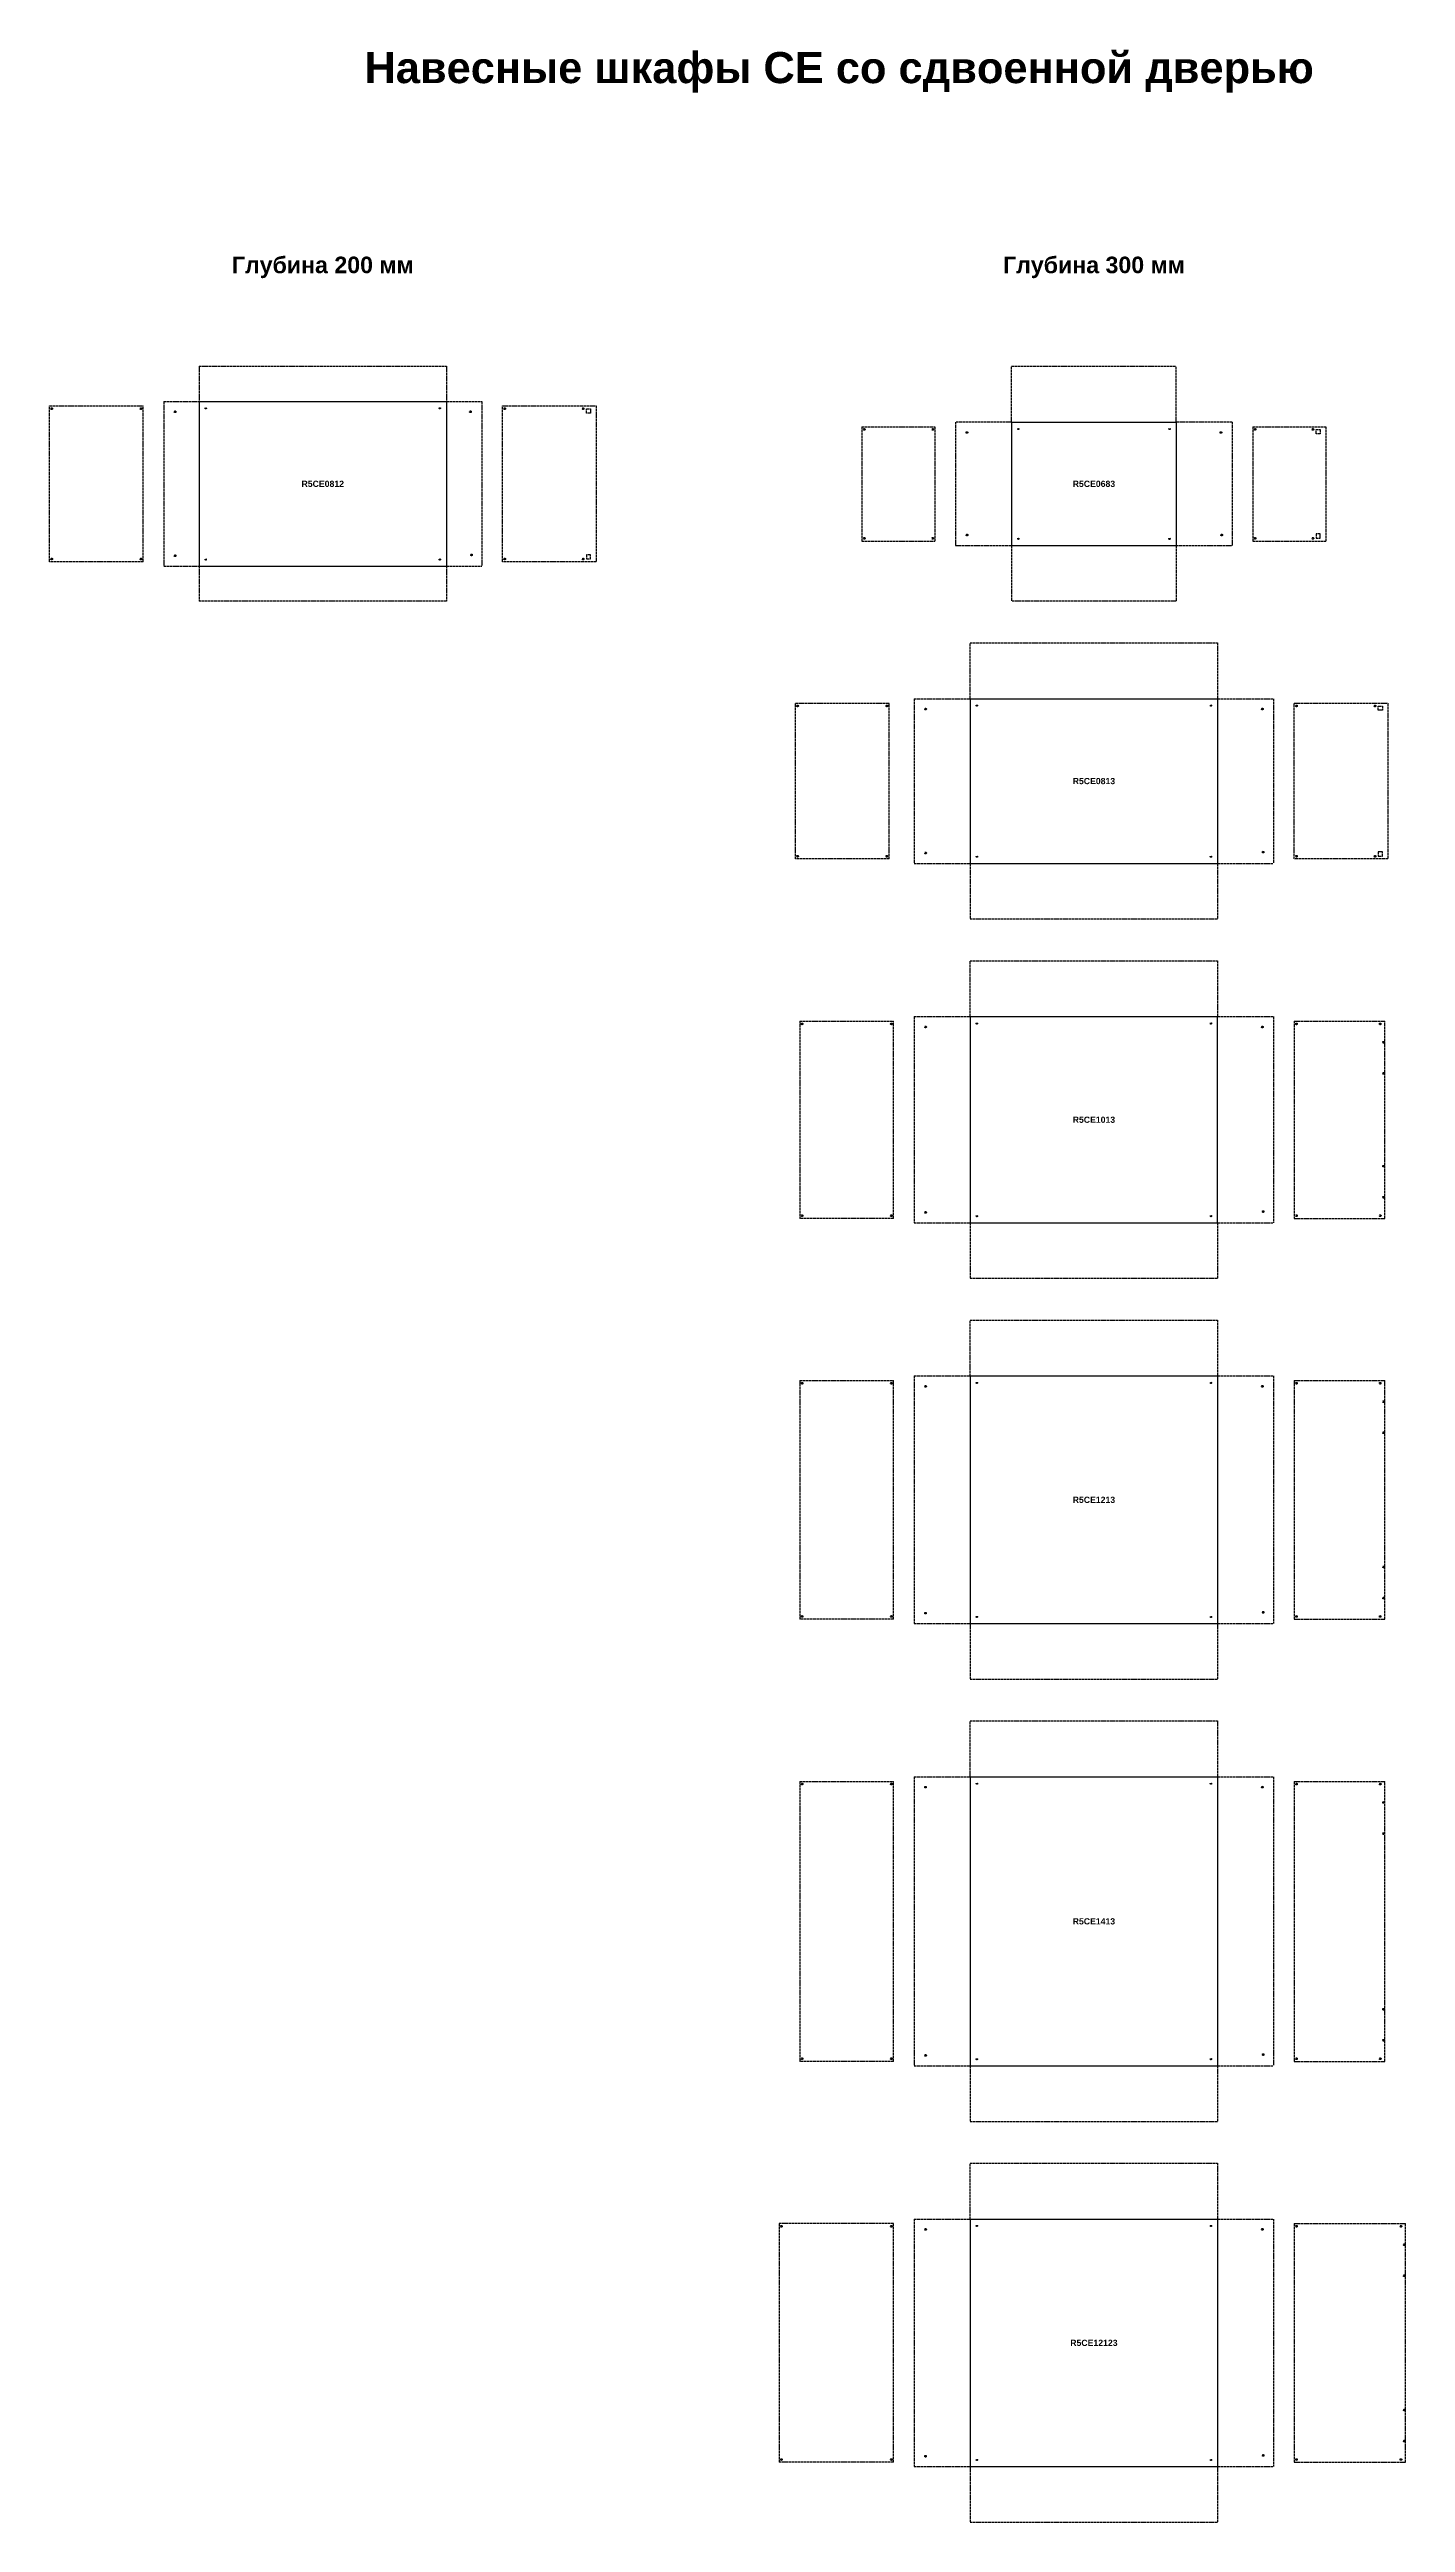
# Model space of a CAD drawing. Header units: millimetres. Extents: x 2534 to 26841, y -1711 to 16753.
# Drawn here: x 20295 to 26841, y 4718 to 16657 of the extents above; entities that cross this region are included whole.
import ezdxf

# ---------------------------------------------------------------- set-up
doc = ezdxf.new("R2010")
doc.units = ezdxf.units.MM
doc.linetypes.add('ACAD_ISO02W100', pattern=[15, 12, -3])
doc.styles.get("Standard").update_dxf_attribs({"font": 'arial.ttf'})

# ---------------------------------------------------------------- blocks, each defined once
blk = doc.blocks.new('A$C11C00261')
at = {"linetype": 'ACAD_ISO02W100', "lineweight": 30}
for p, q in [((0, 20), (20, 20)), ((0, 0), (0, 20)), ((20, 0), (0, 0)), ((20, 20), (20, 0))]:
    blk.add_line(p, q, dxfattribs=at)

msp = doc.modelspace()

# ---------------------------------------------------------------- linework, layer by layer
at = {"linetype": 'ACAD_ISO02W100', "lineweight": 30}
for p, q in [((21017, 15128), (21017, 14958)), ((21017, 15128), (22212, 15128)), ((22212, 15128), (22212, 14958)), ((24939, 15128), (25734, 15128)), ((24939, 14858), (24939, 15128)), ((25734, 14858), (25734, 15128)), ((20295, 14936), (20747, 14936)), ((20295, 14184), (20295, 14936)), ((20747, 14184), (20747, 14936)), ((20847, 14958), (20847, 14163)), ((20847, 14958), (21017, 14958)), ((22212, 14958), (22382, 14958)), ((22382, 14958), (22382, 14163)), ((22482, 14936), (22934, 14936)), ((22482, 14184), (22482, 14936)), ((22934, 14936), (22934, 14184)), ((24217, 14836), (24217, 14284)), ((24217, 14836), (24569, 14836)), ((24569, 14836), (24569, 14284)), ((24669, 14858), (24669, 14263)), ((24939, 14858), (24669, 14858)), ((26004, 14858), (25734, 14858)), ((26004, 14858), (26004, 14263)), ((26104, 14836), (26104, 14284)), ((26104, 14836), (26456, 14836)), ((26456, 14836), (26456, 14284)), ((24217, 14284), (24569, 14284)), ((24669, 14263), (24939, 14263)), ((24939, 14263), (24939, 13993)), ((25734, 14263), (26004, 14263)), ((25734, 14263), (25734, 13993)), ((26104, 14284), (26456, 14284)), ((20747, 14184), (20295, 14184)), ((20847, 14163), (21017, 14163)), ((21017, 14163), (21017, 13993)), ((22212, 14163), (22382, 14163)), ((22212, 14163), (22212, 13993)), ((22934, 14184), (22482, 14184)), ((22212, 13993), (21017, 13993)), ((25734, 13993), (24939, 13993)), ((24739, 13793), (25934, 13793)), ((24739, 13523), (24739, 13793)), ((25934, 13793), (25934, 13523)), ((23896, 13501), (24348, 13501)), ((23896, 12749), (23896, 13501)), ((24348, 12749), (24348, 13501)), ((24469, 13523), (24469, 12728)), ((24469, 13523), (24739, 13523)), ((25934, 13523), (26204, 13523)), ((26204, 13523), (26204, 12728)), ((26304, 13501), (26756, 13501)), ((26304, 12749), (26304, 13501)), ((26756, 13501), (26756, 12749)), ((24348, 12749), (23896, 12749)), ((24469, 12728), (24739, 12728)), ((24739, 12728), (24739, 12458)), ((25934, 12728), (26204, 12728)), ((25934, 12728), (25934, 12458)), ((26756, 12749), (26304, 12749)), ((25934, 12458), (24739, 12458)), ((24739, 12258), (25934, 12258)), ((24739, 11988), (24739, 12258)), ((25934, 12258), (25934, 11988)), ((23917, 11966), (24369, 11966)), ((23917, 11966), (23917, 11014)), ((24369, 11014), (24369, 11966)), ((24469, 11988), (24469, 10993)), ((24469, 11988), (24739, 11988)), ((25934, 11988), (26204, 11988)), ((26204, 11988), (26204, 10993)), ((26304, 11966), (26304, 11014)), ((26304, 11966), (26741, 11966)), ((26741, 11014), (26741, 11966)), ((24369, 11014), (23917, 11014)), ((24469, 10993), (24739, 10993)), ((24739, 10993), (24739, 10723)), ((25934, 10993), (26204, 10993)), ((25934, 10993), (25934, 10723)), ((26304, 11014), (26741, 11014)), ((25934, 10723), (24739, 10723)), ((24739, 10523), (25934, 10523)), ((24739, 10253), (24739, 10523)), ((25934, 10523), (25934, 10253)), ((23917, 10231), (24369, 10231)), ((23917, 10231), (23917, 9079)), ((24369, 9079), (24369, 10231)), ((24469, 10253), (24469, 9058)), ((24469, 10253), (24739, 10253)), ((25934, 10253), (26204, 10253)), ((26204, 10253), (26204, 9058)), ((26304, 10231), (26741, 10231)), ((26304, 10231), (26304, 9079)), ((26741, 9079), (26741, 10231)), ((24369, 9079), (23917, 9079)), ((26304, 9079), (26741, 9079)), ((24469, 9058), (24739, 9058)), ((24739, 9058), (24739, 8788)), ((25934, 9058), (26204, 9058)), ((25934, 9058), (25934, 8788)), ((25934, 8788), (24739, 8788)), ((24739, 8588), (25934, 8588)), ((24739, 8318), (24739, 8588)), ((25934, 8588), (25934, 8318)), ((23917, 8296), (24369, 8296)), ((23917, 8296), (23917, 6944)), ((24369, 6944), (24369, 8296)), ((24469, 8318), (24469, 6923)), ((24469, 8318), (24739, 8318)), ((25934, 8318), (26204, 8318)), ((26204, 8318), (26204, 6923)), ((26304, 8296), (26741, 8296)), ((26304, 8296), (26304, 6944)), ((26741, 6944), (26741, 8296)), ((24369, 6944), (23917, 6944)), ((26304, 6944), (26741, 6944)), ((24469, 6923), (24739, 6923)), ((24739, 6923), (24739, 6653)), ((25934, 6923), (26204, 6923)), ((25934, 6923), (25934, 6653)), ((25934, 6653), (24739, 6653)), ((24739, 6453), (25934, 6453)), ((24739, 6183), (24739, 6453)), ((25934, 6453), (25934, 6183)), ((23817, 6161), (23817, 5009)), ((24369, 6161), (23817, 6161)), ((24369, 5009), (24369, 6161)), ((24469, 6183), (24469, 4988)), ((24469, 6183), (24739, 6183)), ((25934, 6183), (26204, 6183)), ((26204, 6183), (26204, 4988)), ((26304, 6161), (26304, 5009)), ((26304, 6161), (26841, 6161)), ((26841, 5009), (26841, 6161)), ((24369, 5009), (23817, 5009)), ((24469, 4988), (24739, 4988)), ((24739, 4988), (24739, 4718)), ((25934, 4988), (26204, 4988)), ((25934, 4988), (25934, 4718)), ((26304, 5009), (26841, 5009)), ((25934, 4718), (24739, 4718))]:
    msp.add_line(p, q, dxfattribs=at)
at = {"lineweight": 30}
for p, q in [((21017, 14958), (21017, 14163)), ((21017, 14958), (22212, 14958)), ((22212, 14958), (22212, 14163)), ((24939, 14858), (25734, 14858)), ((24939, 14858), (24939, 14263)), ((25734, 14858), (25734, 14263)), ((24939, 14263), (25734, 14263)), ((21017, 14163), (22212, 14163)), ((24739, 13523), (24739, 12728)), ((24739, 13523), (25934, 13523)), ((25934, 13523), (25934, 12728)), ((24739, 12728), (25934, 12728)), ((24739, 11988), (24739, 10993)), ((24739, 11988), (25934, 11988)), ((25934, 10993), (25934, 11988)), ((24739, 10993), (25934, 10993)), ((24739, 10253), (24739, 9058)), ((24739, 10253), (25934, 10253)), ((25934, 10253), (25934, 9058)), ((24739, 9058), (25934, 9058)), ((24739, 8318), (24739, 6923)), ((24739, 8318), (25934, 8318)), ((25934, 8318), (25934, 6923)), ((24739, 6923), (25934, 6923)), ((24739, 6183), (24739, 4988)), ((24739, 6183), (25934, 6183)), ((25934, 6183), (25934, 4988)), ((24739, 4988), (25934, 4988))]:
    msp.add_line(p, q, dxfattribs=at)
at = {"linetype": 'ACAD_ISO02W100', "lineweight": 30}
for centre, radius in [((20305, 14923), 4), ((20736, 14923), 4), ((21049, 14925), 3), ((22179, 14925), 3), ((22492, 14923), 4), ((22871, 14923), 4), ((20901, 14908), 4), ((22327, 14908), 4), ((24228, 14823), 4), ((24559, 14823), 4), ((24724, 14808), 4), ((24972, 14825), 3), ((25702, 14825), 3), ((25950, 14808), 4), ((26115, 14823), 4), ((26394, 14823), 4), ((20901, 14213), 4), ((22332, 14217), 4), ((24228, 14297), 4), ((24559, 14297), 4), ((24724, 14313), 4), ((24972, 14295), 3), ((25702, 14295), 3), ((25954, 14313), 4), ((26115, 14297), 4), ((26394, 14297), 4), ((20305, 14197), 4), ((20736, 14197), 4), ((21049, 14195), 3), ((22179, 14195), 3), ((22492, 14197), 4), ((22871, 14197), 4), ((23906, 13488), 4), ((24337, 13488), 4), ((24772, 13490), 3), ((25902, 13490), 3), ((26315, 13488), 4), ((26694, 13488), 4), ((24524, 13473), 4), ((26150, 13473), 4), ((24524, 12778), 4), ((26154, 12782), 4), ((23906, 12762), 4), ((24337, 12762), 4), ((24772, 12760), 3), ((25902, 12760), 3), ((26315, 12762), 4), ((26694, 12762), 4), ((23928, 11953), 4), ((24359, 11953), 4), ((24524, 11938), 4), ((24772, 11955), 3), ((25902, 11955), 3), ((26150, 11938), 4), ((26315, 11953), 4), ((26719, 11953), 4), ((26735, 11864), 4), ((26735, 11714), 4), ((26735, 11266), 4), ((26735, 11116), 4), ((23928, 11027), 4), ((24359, 11027), 4), ((24524, 11043), 4), ((24772, 11025), 3), ((25902, 11025), 3), ((26154, 11047), 4), ((26315, 11027), 4), ((26719, 11027), 4), ((23928, 10218), 4), ((24359, 10218), 4), ((24524, 10203), 4), ((24772, 10220), 3), ((25902, 10220), 3), ((26150, 10203), 4), ((26315, 10218), 4), ((26719, 10218), 4), ((26735, 10129), 4), ((26735, 9979), 4), ((26735, 9331), 4), ((23928, 9092), 4), ((24359, 9092), 4), ((24524, 9108), 4), ((24772, 9090), 3), ((25902, 9090), 3), ((26154, 9112), 4), ((26315, 9092), 4), ((26719, 9092), 4), ((26735, 9181), 4), ((23928, 8283), 4), ((24359, 8283), 4), ((24524, 8268), 4), ((24772, 8285), 3), ((25902, 8285), 3), ((26150, 8268), 4), ((26315, 8283), 4), ((26719, 8283), 4), ((26735, 8194), 4), ((26735, 8044), 4), ((26735, 7196), 4), ((26735, 7046), 4), ((23928, 6957), 4), ((24359, 6957), 4), ((24524, 6973), 4), ((24772, 6955), 3), ((25902, 6955), 3), ((26154, 6977), 4), ((26315, 6957), 4), ((26719, 6957), 4), ((23828, 6148), 4), ((24359, 6148), 4), ((24524, 6133), 4), ((24772, 6150), 3), ((25902, 6150), 3), ((26150, 6133), 4), ((26315, 6148), 4), ((26819, 6148), 4), ((26835, 6059), 4), ((26835, 5909), 4), ((26835, 5261), 4), ((23828, 5022), 4), ((24359, 5022), 4), ((24524, 5038), 4), ((24772, 5020), 3), ((25902, 5020), 3), ((26154, 5042), 4), ((26315, 5022), 4), ((26819, 5022), 4), ((26835, 5111), 4)]:
    msp.add_circle(centre, radius, dxfattribs=at)

# ---------------------------------------------------------------- block references
for p in [(22887, 14902), (26410, 14802), (26710, 13467)]:
    msp.add_blockref('A$C11C00261', p, dxfattribs=at)
at = {"linetype": 'ACAD_ISO02W100', "lineweight": 30, "xscale": -1, "rotation": 180}
for p in [(22887, 14218), (26410, 14318), (26710, 12783)]:
    msp.add_blockref('A$C11C00261', p, dxfattribs=at)

# ---------------------------------------------------------------- texts
at = {"attachment_point": 5}
for s, width, insert, char_height in [('{\\fArial|b1|i0|c204|p34;Навесные шкафы CE со сдвоенной дверью}', 4820.6, (24107, 16547), 150), ('{\\fArial|b1|i0|c204|p34;Глубина 200 мм}', 893.3, (21614, 15605), 80), ('{\\fArial|b1|i0|c204|p34;Глубина 300 мм}', 889.28, (25337, 15605), 80)]:
    msp.add_mtext_dynamic_manual_height_columns(s, width=width, gutter_width=12.5, heights=[0], dxfattribs=dict(at, insert=insert, char_height=char_height))
at = {"linetype": 'ACAD_ISO02W100', "char_height": 30, "attachment_point": 5}
for s, insert in [('{\\fArial|b1|i0|c204|p34;R5CE0812}', (21614, 14560)), ('{\\f@Arial Unicode MS|b1|i0|c204|p34;R5CE0683}', (25337, 14560)), ('{\\f@Arial Unicode MS|b1|i0|c204|p34;R5CE0813}', (25337, 13125)), ('{\\f@Arial Unicode MS|b1|i0|c204|p34;R5CE1013}', (25337, 11490)), ('{\\f@Arial Unicode MS|b1|i0|c204|p34;R5CE1213}', (25337, 9655)), ('{\\f@Arial Unicode MS|b1|i0|c204|p34;R5CE1413}', (25337, 7620)), ('{\\f@Arial Unicode MS|b1|i0|c204|p34;R5CE12123}', (25337, 5585))]:
    msp.add_mtext_dynamic_manual_height_columns(s, width=205.92, gutter_width=12.5, heights=[0], dxfattribs=dict(at, insert=insert))

doc.saveas('drawing.dxf')
